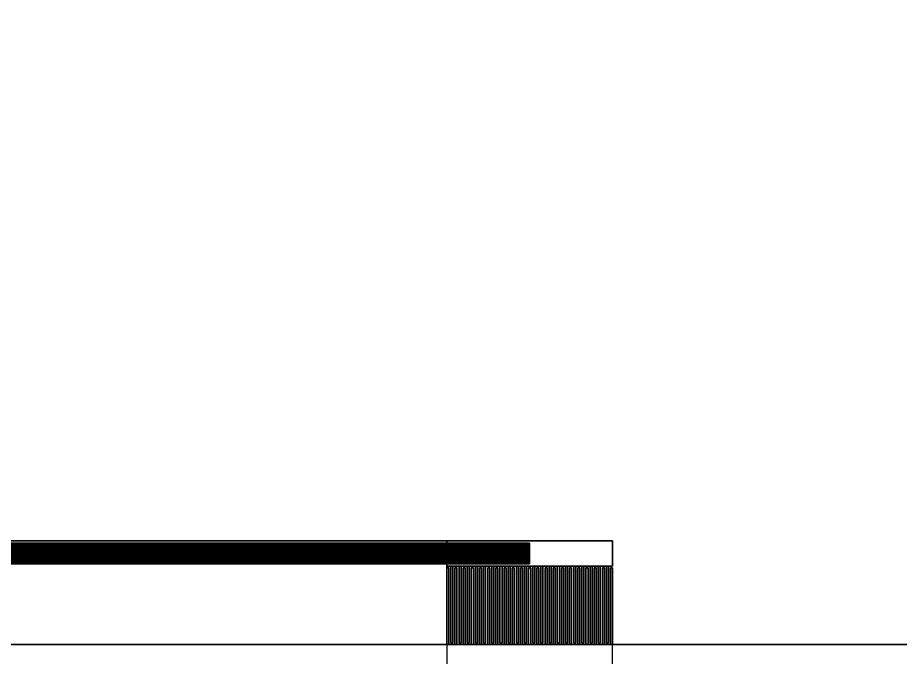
# Model space of a CAD drawing. Extents: x -11215 to 11250, y -11250 to 11250.
# Drawn here: x 2558 to 3420, y 4513 to 5138 of the extents above; entities that cross this region are included whole.
import ezdxf

# ---------------------------------------------------------------- set-up
doc = ezdxf.new("R2010")
doc.units = 0
doc.layers.get('0').update_dxf_attribs({"linetype": 'CONTINUOUS'})
doc.layers.add('CIF_NbWiring', color=7, linetype='CONTINUOUS')

# ---------------------------------------------------------------- blocks, each defined once
blk = doc.blocks.new('MS-Caps')
at = {"layer": 'CIF_NbWiring'}
blk.add_lwpolyline([(-150, 4551.75), (-146, 4551.75), (-146, 4476.75), (-144, 4476.75), (-144, 4551.75), (-138, 4551.75), (-138, 4476.75), (-136, 4476.75), (-136, 4551.75), (-130, 4551.75), (-130, 4476.75), (-128, 4476.75), (-128, 4551.75), (-122, 4551.75), (-122, 4476.75), (-120, 4476.75), (-120, 4551.75), (-114, 4551.75), (-114, 4476.75), (-112, 4476.75), (-112, 4551.75), (-106, 4551.75), (-106, 4476.75), (-104, 4476.75), (-104, 4551.75), (-98, 4551.75), (-98, 4476.75), (-96, 4476.75), (-96, 4551.75), (-90, 4551.75), (-90, 4476.75), (-88, 4476.75), (-88, 4551.75), (-82, 4551.75), (-82, 4476.75), (-80, 4476.75), (-80, 4551.75), (-74, 4551.75), (-74, 4476.75), (-72, 4476.75), (-72, 4551.75), (-66, 4551.75), (-66, 4476.75), (-64, 4476.75), (-64, 4551.75), (-58, 4551.75), (-58, 4476.75), (-56, 4476.75), (-56, 4551.75), (-50, 4551.75), (-50, 4476.75), (-48, 4476.75), (-48, 4551.75), (-42, 4551.75), (-42, 4476.75), (-40, 4476.75), (-40, 4551.75), (-34, 4551.75), (-34, 4476.75), (-32, 4476.75), (-32, 4551.75), (-26, 4551.75), (-26, 4476.75), (-24, 4476.75), (-24, 4551.75), (-18, 4551.75), (-18, 4476.75), (-16, 4476.75), (-16, 4551.75), (-10, 4551.75), (-10, 4476.75), (-8, 4476.75), (-8, 4551.75), (-2, 4551.75), (-2, 4476.75), (0, 4476.75), (0, 4551.75), (6, 4551.75), (6, 4476.75), (8, 4476.75), (8, 4551.75), (12, 4551.75), (12, 4576.75), (-150, 4576.75)], close=True, dxfattribs=at)
blk.add_lwpolyline([(969.5, 4475.25), (12, 4475.25), (12, 4550.25), (10, 4550.25), (10, 4475.25), (4, 4475.25), (4, 4550.25), (2, 4550.25), (2, 4475.25), (-4, 4475.25), (-4, 4550.25), (-6, 4550.25), (-6, 4475.25), (-12, 4475.25), (-12, 4550.25), (-14, 4550.25), (-14, 4475.25), (-20, 4475.25), (-20, 4550.25), (-22, 4550.25), (-22, 4475.25), (-28, 4475.25), (-28, 4550.25), (-30, 4550.25), (-30, 4475.25), (-36, 4475.25), (-36, 4550.25), (-38, 4550.25), (-38, 4475.25), (-44, 4475.25), (-44, 4550.25), (-46, 4550.25), (-46, 4475.25), (-52, 4475.25), (-52, 4550.25), (-54, 4550.25), (-54, 4475.25), (-60, 4475.25), (-60, 4550.25), (-62, 4550.25), (-62, 4475.25), (-68, 4475.25), (-68, 4550.25), (-70, 4550.25), (-70, 4475.25), (-76, 4475.25), (-76, 4550.25), (-78, 4550.25), (-78, 4475.25), (-84, 4475.25), (-84, 4550.25), (-86, 4550.25), (-86, 4475.25), (-92, 4475.25), (-92, 4550.25), (-94, 4550.25), (-94, 4475.25), (-100, 4475.25), (-100, 4550.25), (-102, 4550.25), (-102, 4475.25), (-108, 4475.25), (-108, 4550.25), (-110, 4550.25), (-110, 4475.25), (-116, 4475.25), (-116, 4550.25), (-118, 4550.25), (-118, 4475.25), (-124, 4475.25), (-124, 4550.25), (-126, 4550.25), (-126, 4475.25), (-132, 4475.25), (-132, 4550.25), (-134, 4550.25), (-134, 4475.25), (-140, 4475.25), (-140, 4550.25), (-142, 4550.25), (-142, 4475.25), (-148, 4475.25), (-148, 4550.25), (-150, 4550.25), (-150, 4475.25), (-1070, 4475.25)], dxfattribs=at)
blk = doc.blocks.new('MS-Caps_r')
at = {"layer": 'CIF_NbWiring'}
for points in [[(-1375, 4576.75), (12, 4576.75), (12, 4551.75), (8, 4551.75), (8, 4476.75), (6, 4476.75), (6, 4551.75), (0, 4551.75), (0, 4476.75), (-2, 4476.75), (-2, 4551.75), (-8, 4551.75), (-8, 4476.75), (-10, 4476.75), (-10, 4551.75), (-16, 4551.75), (-16, 4476.75), (-18, 4476.75), (-18, 4551.75), (-24, 4551.75), (-24, 4476.75), (-26, 4476.75), (-26, 4551.75), (-32, 4551.75), (-32, 4476.75), (-34, 4476.75), (-34, 4551.75), (-40, 4551.75), (-40, 4476.75), (-42, 4476.75), (-42, 4551.75), (-48, 4551.75), (-48, 4476.75), (-50, 4476.75), (-50, 4551.75), (-56, 4551.75), (-56, 4476.75), (-58, 4476.75), (-58, 4551.75), (-64, 4551.75), (-64, 4476.75), (-66, 4476.75), (-66, 4551.75), (-72, 4551.75), (-72, 4476.75), (-74, 4476.75), (-74, 4551.75), (-80, 4551.75), (-80, 4476.75), (-82, 4476.75), (-82, 4551.75), (-88, 4551.75), (-88, 4476.75), (-90, 4476.75), (-90, 4551.75), (-96, 4551.75), (-96, 4476.75), (-98, 4476.75), (-98, 4551.75), (-104, 4551.75), (-104, 4476.75), (-106, 4476.75), (-106, 4551.75), (-112, 4551.75), (-112, 4476.75), (-114, 4476.75), (-114, 4551.75), (-120, 4551.75), (-120, 4476.75), (-122, 4476.75), (-122, 4551.75), (-128, 4551.75), (-128, 4476.75), (-130, 4476.75), (-130, 4551.75), (-136, 4551.75), (-136, 4476.75), (-138, 4476.75), (-138, 4551.75), (-144, 4551.75), (-144, 4476.75), (-146, 4476.75), (-146, 4551.75), (-150, 4551.75), (-150, 4550.25), (-148, 4550.25), (-148, 4475.25), (-142, 4475.25), (-142, 4550.25), (-140, 4550.25), (-140, 4475.25), (-134, 4475.25), (-134, 4550.25), (-132, 4550.25), (-132, 4475.25), (-126, 4475.25), (-126, 4550.25), (-124, 4550.25), (-124, 4475.25), (-118, 4475.25), (-118, 4550.25), (-116, 4550.25), (-116, 4475.25), (-110, 4475.25), (-110, 4550.25), (-108, 4550.25), (-108, 4475.25), (-102, 4475.25), (-102, 4550.25), (-100, 4550.25), (-100, 4475.25), (-94, 4475.25), (-94, 4550.25), (-92, 4550.25), (-92, 4475.25), (-86, 4475.25), (-86, 4550.25), (-84, 4550.25), (-84, 4475.25), (-78, 4475.25), (-78, 4550.25), (-76, 4550.25), (-76, 4475.25), (-70, 4475.25), (-70, 4550.25), (-68, 4550.25), (-68, 4475.25), (-62, 4475.25), (-62, 4550.25), (-60, 4550.25), (-60, 4475.25), (-54, 4475.25), (-54, 4550.25), (-52, 4550.25), (-52, 4475.25), (-46, 4475.25), (-46, 4550.25), (-44, 4550.25), (-44, 4475.25), (-38, 4475.25), (-38, 4550.25), (-36, 4550.25), (-36, 4475.25), (-30, 4475.25), (-30, 4550.25), (-28, 4550.25), (-28, 4475.25), (-22, 4475.25), (-22, 4550.25), (-20, 4550.25), (-20, 4475.25), (-14, 4475.25), (-14, 4550.25), (-12, 4550.25), (-12, 4475.25), (-6, 4475.25), (-6, 4550.25), (-4, 4550.25), (-4, 4475.25), (2, 4475.25), (2, 4550.25), (4, 4550.25), (4, 4475.25), (10, 4475.25), (10, 4550.25), (12, 4550.25), (12, 4475.25), (969.5, 4475.25)], [(969.5, 3423.75), (-1070, 3423.75), (-1070, 4475.25), (-150, 4475.25), (-150, 4576.75), (-1375, 4576.75), (-1375, 576.75)]]:
    blk.add_lwpolyline(points, dxfattribs=at)
blk = doc.blocks.new('MS-Feeds_r')
at = {"layer": 'CIF_NbWiring'}
blk.add_lwpolyline([(-5300, -10000), (-5300, 10000), (-5750, 10000), (-5750, 11000), (-4750, 11000), (-4750, 10000), (-5200, 10000), (-5200, 8624.75), (-2292, 8624.75), (-2292, 8604.75), (-5200, 8604.75), (-5200, 4624.75), (-2192, 4624.75), (-2192, 4604.75), (-5200, 4604.75), (-5200, 624.75), (-2092, 624.75), (-2092, 604.75), (-5200, 604.75), (-5200, -3375.25)], dxfattribs=at)
blk = doc.blocks.new('MS-Feeds')
at = {"layer": 'CIF_NbWiring'}
blk.add_lwpolyline([(-5200, -3375.25), (-5200, 604.75), (-2092, 604.75), (-2092, 624.75), (-5200, 624.75), (-5200, 4604.75), (-2192, 4604.75), (-2192, 4624.75), (-5200, 4624.75), (-5200, 8604.75), (-2292, 8604.75), (-2292, 8624.75), (-5200, 8624.75), (-5200, 10000), (-4750, 10000), (-4750, 11000), (-5750, 11000), (-5750, 10000), (-5300, 10000), (-5300, -10000)], dxfattribs=at)

msp = doc.modelspace()

# ---------------------------------------------------------------- linework, layer by layer
at = {"layer": 'CIF_NbWiring', "const_width": 20}
msp.add_lwpolyline([(0, 4614.75), (3058, 4614.75)], dxfattribs=at)
at = {"layer": 'CIF_NbWiring'}
for points in [[(2977, 4602.25), (3139, 4602.25), (3139, 4627.25), (2977, 4627.25)], [(2977, 4525.75), (2979, 4525.75), (2979, 4600.75), (2977, 4600.75)], [(2981, 4527.25), (2983, 4527.25), (2983, 4602.25), (2981, 4602.25)], [(2985, 4525.75), (2987, 4525.75), (2987, 4600.75), (2985, 4600.75)], [(2989, 4527.25), (2991, 4527.25), (2991, 4602.25), (2989, 4602.25)], [(2993, 4525.75), (2995, 4525.75), (2995, 4600.75), (2993, 4600.75)], [(2997, 4527.25), (2999, 4527.25), (2999, 4602.25), (2997, 4602.25)], [(3001, 4525.75), (3003, 4525.75), (3003, 4600.75), (3001, 4600.75)], [(3005, 4527.25), (3007, 4527.25), (3007, 4602.25), (3005, 4602.25)], [(3009, 4525.75), (3011, 4525.75), (3011, 4600.75), (3009, 4600.75)], [(3013, 4527.25), (3015, 4527.25), (3015, 4602.25), (3013, 4602.25)], [(3017, 4525.75), (3019, 4525.75), (3019, 4600.75), (3017, 4600.75)], [(3021, 4527.25), (3023, 4527.25), (3023, 4602.25), (3021, 4602.25)], [(3025, 4525.75), (3027, 4525.75), (3027, 4600.75), (3025, 4600.75)], [(3029, 4527.25), (3031, 4527.25), (3031, 4602.25), (3029, 4602.25)], [(3033, 4525.75), (3035, 4525.75), (3035, 4600.75), (3033, 4600.75)], [(3037, 4527.25), (3039, 4527.25), (3039, 4602.25), (3037, 4602.25)], [(3041, 4525.75), (3043, 4525.75), (3043, 4600.75), (3041, 4600.75)], [(3045, 4527.25), (3047, 4527.25), (3047, 4602.25), (3045, 4602.25)], [(3049, 4525.75), (3051, 4525.75), (3051, 4600.75), (3049, 4600.75)], [(3053, 4527.25), (3055, 4527.25), (3055, 4602.25), (3053, 4602.25)], [(3057, 4525.75), (3059, 4525.75), (3059, 4600.75), (3057, 4600.75)], [(3061, 4527.25), (3063, 4527.25), (3063, 4602.25), (3061, 4602.25)], [(3065, 4525.75), (3067, 4525.75), (3067, 4600.75), (3065, 4600.75)], [(3069, 4527.25), (3071, 4527.25), (3071, 4602.25), (3069, 4602.25)], [(3073, 4525.75), (3075, 4525.75), (3075, 4600.75), (3073, 4600.75)], [(3077, 4527.25), (3079, 4527.25), (3079, 4602.25), (3077, 4602.25)], [(3081, 4525.75), (3083, 4525.75), (3083, 4600.75), (3081, 4600.75)], [(3085, 4527.25), (3087, 4527.25), (3087, 4602.25), (3085, 4602.25)], [(3089, 4525.75), (3091, 4525.75), (3091, 4600.75), (3089, 4600.75)], [(3093, 4527.25), (3095, 4527.25), (3095, 4602.25), (3093, 4602.25)], [(3097, 4525.75), (3099, 4525.75), (3099, 4600.75), (3097, 4600.75)], [(3101, 4527.25), (3103, 4527.25), (3103, 4602.25), (3101, 4602.25)], [(3105, 4525.75), (3107, 4525.75), (3107, 4600.75), (3105, 4600.75)], [(3109, 4527.25), (3111, 4527.25), (3111, 4602.25), (3109, 4602.25)], [(3113, 4525.75), (3115, 4525.75), (3115, 4600.75), (3113, 4600.75)], [(3117, 4527.25), (3119, 4527.25), (3119, 4602.25), (3117, 4602.25)], [(3121, 4525.75), (3123, 4525.75), (3123, 4600.75), (3121, 4600.75)], [(3125, 4527.25), (3127, 4527.25), (3127, 4602.25), (3125, 4602.25)], [(3129, 4525.75), (3131, 4525.75), (3131, 4600.75), (3129, 4600.75)], [(3133, 4527.25), (3135, 4527.25), (3135, 4602.25), (3133, 4602.25)], [(3137, 4525.75), (3139, 4525.75), (3139, 4600.75), (3137, 4600.75)], [(2057, 4500.75), (4059, 4500.75), (4059, 4525.75), (2057, 4525.75)], [(2977, 4500.75), (3139, 4500.75), (3139, 4525.75), (2977, 4525.75)]]:
    msp.add_lwpolyline(points, close=True, dxfattribs=at)

# ---------------------------------------------------------------- block references
for name, p in [('MS-Feeds_r', (5250, 0)), ('MS-Feeds', (5250, 0)), ('MS-Caps_r', (3127, 50.5)), ('MS-Caps', (3127, 50.5))]:
    msp.add_blockref(name, p)

doc.saveas('drawing.dxf')
